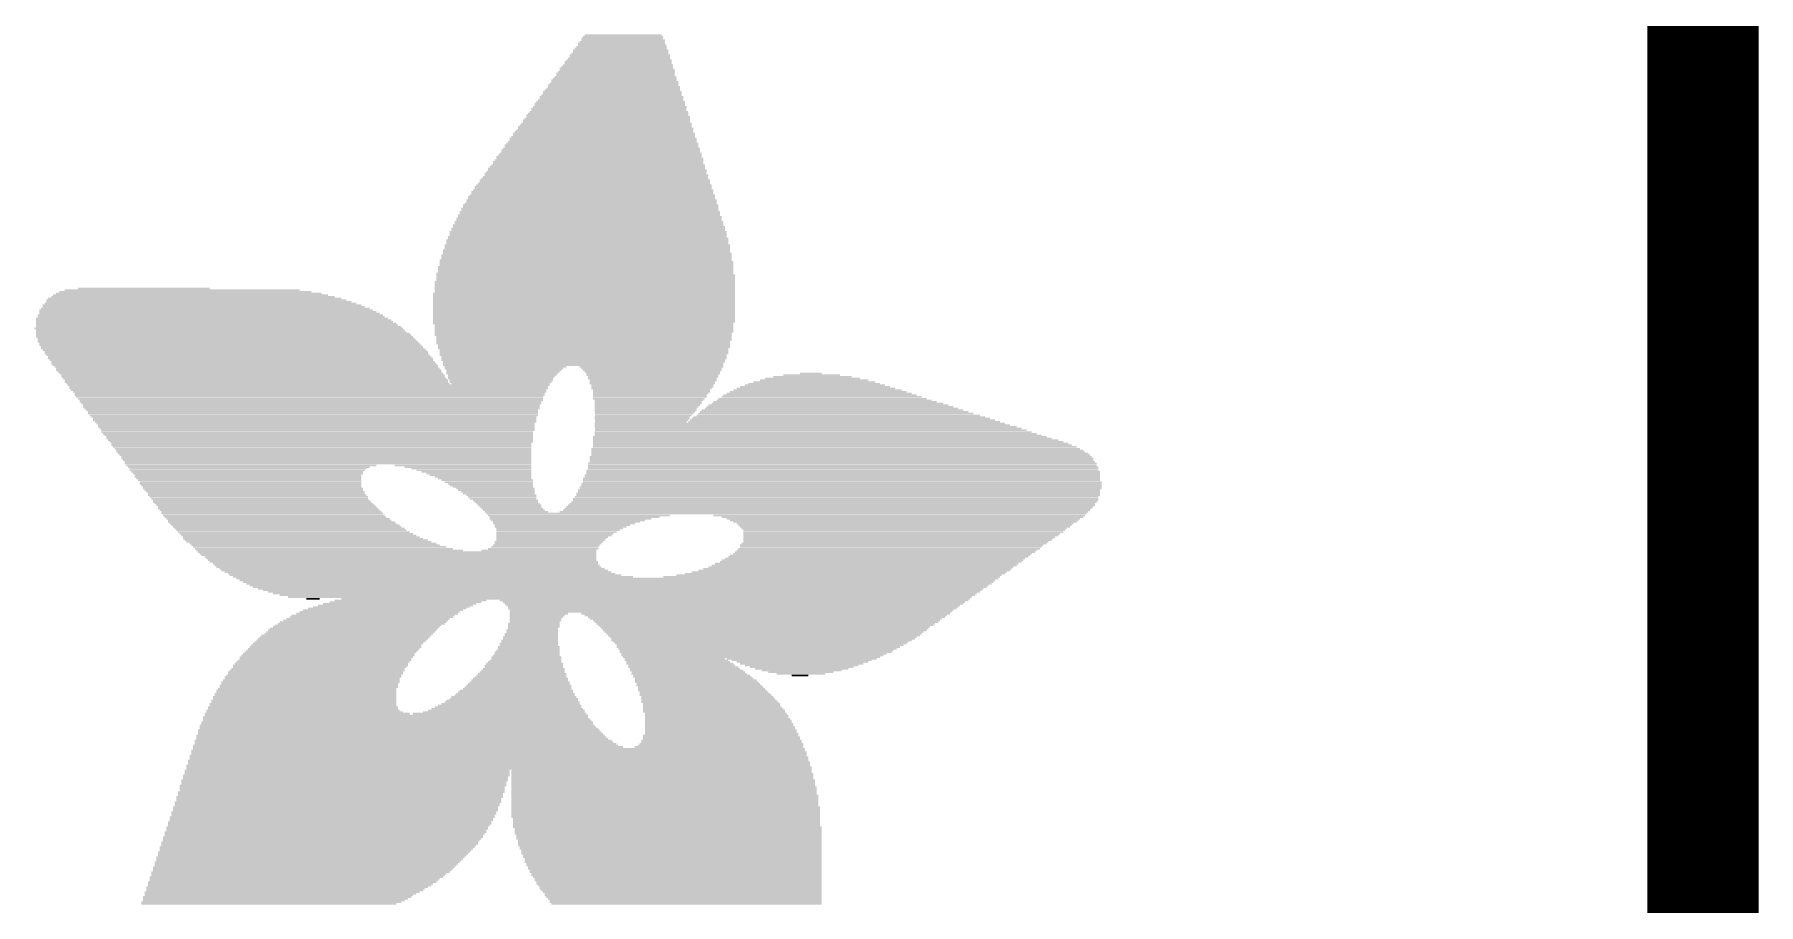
# Model space of a CAD drawing. Extents: x -7.4 to 23, y -0.1 to 23.8.
# Drawn here: x 19.048 to 22.987, y 12.321 to 14.31 of the extents above; entities that cross this region are included whole.
import ezdxf

# ---------------------------------------------------------------- set-up
doc = ezdxf.new("R2010")
doc.units = 0
for name, color, linetype in [('16', 5, 'CONTINUOUS'), ('20', 53, 'CONTINUOUS'), ('21', 40, 'CONTINUOUS')]:
    doc.layers.add(name, color=color, linetype=linetype)

# ---------------------------------------------------------------- blocks, each defined once
blk = doc.blocks.new('RECT')
blk.add_solid([(-0.5, -0.5), (0.5, -0.5), (-0.5, 0.5), (0.5, 0.5)])

msp = doc.modelspace()

# ---------------------------------------------------------------- linework, layer by layer
at = {"layer": '16', "const_width": 0.254}
msp.add_lwpolyline([(22.86, 16.51), (22.86, 2.54)], dxfattribs=at)
at = {"layer": '20'}
msp.add_line((22.86, 16.51), (22.86, 2.54), dxfattribs=at)

# ---------------------------------------------------------------- block references
at = {"layer": '21'}
for p, xscale, yscale in [((20.3911, 14.3002), 0.1867, 0.0038), ((20.3931, 14.2964), 0.1905, 0.0038), ((20.3931, 14.304), 0.1829, 0.0038), ((20.3931, 14.3078), 0.1753, 0.0038), ((20.3854, 14.2621), 0.2286, 0.0038), ((20.3854, 14.2583), 0.2286, 0.0038), ((20.3854, 14.2659), 0.221, 0.0038), ((20.3873, 14.2735), 0.2172, 0.0038), ((20.3873, 14.2697), 0.2172, 0.0038), ((20.3873, 14.2773), 0.2096, 0.0038), ((20.3892, 14.2812), 0.2058, 0.0039), ((20.3911, 14.285), 0.2019, 0.0038), ((20.3893, 14.2888), 0.1981, 0.0038), ((20.3911, 14.2926), 0.1943, 0.0038), ((20.3758, 14.2202), 0.2705, 0.0038), ((20.3778, 14.224), 0.2667, 0.0038), ((20.3797, 14.2278), 0.2629, 0.0038), ((20.3778, 14.2316), 0.2591, 0.0038), ((20.3797, 14.2354), 0.2552, 0.0038), ((20.3816, 14.2392), 0.2514, 0.0038), ((20.3816, 14.2469), 0.2438, 0.0038), ((20.3816, 14.2431), 0.2438, 0.0039), ((20.3835, 14.2507), 0.24, 0.0038), ((20.3835, 14.2545), 0.2324, 0.0038), ((20.3682, 14.1783), 0.3163, 0.0038), ((20.3683, 14.1821), 0.3086, 0.0038), ((20.3702, 14.1859), 0.3048, 0.0038), ((20.3702, 14.1935), 0.2972, 0.0038), ((20.3721, 14.1897), 0.301, 0.0038), ((20.3721, 14.1973), 0.2934, 0.0038), ((20.374, 14.2011), 0.2896, 0.0038), ((20.3721, 14.205), 0.2857, 0.0039), ((20.374, 14.2088), 0.2819, 0.0038), ((20.3758, 14.2126), 0.2781, 0.0038), ((20.3758, 14.2164), 0.2705, 0.0038), ((20.3606, 14.1402), 0.3543, 0.0038), ((20.3626, 14.144), 0.3505, 0.0038), ((20.3626, 14.1516), 0.3429, 0.0038), ((20.3626, 14.1478), 0.3429, 0.0038), ((20.3645, 14.1554), 0.3391, 0.0038), ((20.3645, 14.1592), 0.3315, 0.0038), ((20.3664, 14.1669), 0.3277, 0.0039), ((20.3664, 14.163), 0.3277, 0.0038), ((20.3664, 14.1707), 0.3201, 0.0038), ((20.3682, 14.1745), 0.3163, 0.0038), ((20.353, 14.1021), 0.3924, 0.0038), ((20.3549, 14.1059), 0.3886, 0.0038), ((20.3549, 14.1135), 0.381, 0.0038), ((20.3549, 14.1097), 0.381, 0.0038), ((20.3568, 14.1173), 0.3772, 0.0038), ((20.3568, 14.1249), 0.3696, 0.0038), ((20.3587, 14.1211), 0.3734, 0.0038), ((20.3588, 14.1288), 0.3657, 0.0039), ((20.3606, 14.1326), 0.3619, 0.0038), ((20.3606, 14.1364), 0.3543, 0.0038), ((20.3454, 14.0602), 0.4382, 0.0038), ((20.3454, 14.064), 0.4306, 0.0038), ((20.3473, 14.0716), 0.4268, 0.0038), ((20.3473, 14.0678), 0.4268, 0.0038), ((20.3474, 14.0754), 0.4191, 0.0038), ((20.3493, 14.083), 0.4153, 0.0038), ((20.3493, 14.0792), 0.4153, 0.0038), ((20.3492, 14.0868), 0.4076, 0.0038), ((20.3511, 14.0907), 0.4038, 0.0039), ((20.3511, 14.0983), 0.3962, 0.0038), ((20.353, 14.0945), 0.4, 0.0038), ((20.3378, 14.0221), 0.4762, 0.0038), ((20.3378, 14.0297), 0.4686, 0.0038), ((20.3397, 14.0259), 0.4724, 0.0038), ((20.3397, 14.0335), 0.4648, 0.0038), ((20.3416, 14.0373), 0.461, 0.0038), ((20.3416, 14.0449), 0.4534, 0.0038), ((20.3416, 14.0411), 0.4534, 0.0038), ((20.3435, 14.0487), 0.4496, 0.0038), ((20.3435, 14.0564), 0.442, 0.0038), ((20.3435, 14.0526), 0.442, 0.0039), ((20.3301, 13.984), 0.5143, 0.0038), ((20.3301, 13.9916), 0.5067, 0.0038), ((20.3321, 13.9878), 0.5105, 0.0038), ((20.3321, 13.9954), 0.5029, 0.0038), ((20.3321, 14.003), 0.4953, 0.0038), ((20.334, 13.9992), 0.4991, 0.0038), ((20.334, 14.0068), 0.4915, 0.0038), ((20.3359, 14.0106), 0.4877, 0.0038), ((20.3359, 14.0183), 0.4801, 0.0038), ((20.3359, 14.0145), 0.4801, 0.0039), ((20.3225, 13.9421), 0.5601, 0.0038), ((20.3225, 13.9497), 0.5525, 0.0038), ((20.3225, 13.9459), 0.5525, 0.0038), ((20.3245, 13.9535), 0.5487, 0.0038), ((20.3245, 13.9611), 0.5411, 0.0038), ((20.3245, 13.9573), 0.5411, 0.0038), ((20.3264, 13.9649), 0.5373, 0.0038), ((20.3264, 13.9687), 0.5295, 0.0038), ((20.3283, 13.9764), 0.5257, 0.0039), ((20.3283, 13.9725), 0.5257, 0.0038), ((20.3283, 13.9802), 0.5181, 0.0038), ((20.3168, 13.904), 0.5944, 0.0038), ((20.3169, 13.9116), 0.5867, 0.0038), ((20.3169, 13.9078), 0.5867, 0.0038), ((20.3188, 13.9192), 0.5829, 0.0038), ((20.3188, 13.9154), 0.5829, 0.0038), ((20.3188, 13.923), 0.5753, 0.0038), ((20.3207, 13.9306), 0.5715, 0.0038), ((20.3207, 13.9268), 0.5715, 0.0038), ((20.3207, 13.9383), 0.5639, 0.0039), ((20.3207, 13.9344), 0.5639, 0.0038), ((20.313, 13.8659), 0.6248, 0.0038), ((20.313, 13.8735), 0.6172, 0.0038), ((20.3149, 13.8697), 0.621, 0.0038), ((20.3149, 13.8811), 0.6134, 0.0038), ((20.3149, 13.8773), 0.6134, 0.0038), ((20.3149, 13.8887), 0.6058, 0.0038), ((20.3149, 13.8849), 0.6058, 0.0038), ((20.3149, 13.8963), 0.5982, 0.0038), ((20.3168, 13.8925), 0.602, 0.0038), ((20.3168, 13.9002), 0.5944, 0.0039), ((20.3112, 13.8278), 0.6515, 0.0038), ((20.3112, 13.8239), 0.6515, 0.0039), ((20.3112, 13.8392), 0.6439, 0.0038), ((20.3112, 13.8354), 0.6439, 0.0038), ((20.3112, 13.8316), 0.6439, 0.0038), ((20.3111, 13.8468), 0.6362, 0.0038), ((20.3131, 13.843), 0.6401, 0.0038), ((20.313, 13.8582), 0.6324, 0.0038), ((20.313, 13.8544), 0.6324, 0.0038), ((20.313, 13.8506), 0.6324, 0.0038), ((20.313, 13.862), 0.6248, 0.0039), ((20.3073, 13.7935), 0.6668, 0.0038), ((20.3092, 13.7897), 0.6706, 0.0038), ((20.3092, 13.7858), 0.6706, 0.0039), ((20.3092, 13.8049), 0.663, 0.0038), ((20.3092, 13.8011), 0.663, 0.0038), ((20.3092, 13.7973), 0.663, 0.0038), ((20.3092, 13.8163), 0.6554, 0.0038), ((20.3092, 13.8125), 0.6554, 0.0038), ((20.3111, 13.8087), 0.6592, 0.0038), ((20.3112, 13.8201), 0.6515, 0.0038), ((20.3054, 13.763), 0.6782, 0.0038), ((20.3073, 13.7592), 0.682, 0.0038), ((20.3073, 13.7554), 0.682, 0.0038), ((20.3073, 13.7516), 0.682, 0.0038), ((20.3073, 13.7477), 0.682, 0.0039), ((20.3073, 13.7782), 0.6744, 0.0038), ((20.3073, 13.7744), 0.6744, 0.0038), ((20.3073, 13.7706), 0.6744, 0.0038), ((20.3073, 13.7668), 0.6744, 0.0038), ((20.3092, 13.782), 0.6706, 0.0038), ((19.4139, 13.7058), 0.6705, 0.0038), ((19.4101, 13.7096), 0.6477, 0.0039), ((19.4044, 13.7135), 0.6287, 0.0038), ((19.4005, 13.7173), 0.6058, 0.0038), ((19.3929, 13.7211), 0.5754, 0.0038), ((19.3853, 13.7249), 0.5372, 0.0038), ((19.2977, 13.7287), 0.3009, 0.0038), ((20.3035, 13.7173), 0.6896, 0.0038), ((20.3035, 13.7135), 0.6896, 0.0038), ((20.3035, 13.7096), 0.6896, 0.0039), ((20.3035, 13.7058), 0.6896, 0.0038), ((20.3054, 13.7439), 0.6858, 0.0038), ((20.3054, 13.7401), 0.6858, 0.0038), ((20.3054, 13.7363), 0.6858, 0.0038), ((20.3054, 13.7325), 0.6858, 0.0038), ((20.3054, 13.7287), 0.6858, 0.0038), ((20.3054, 13.7249), 0.6858, 0.0038), ((20.3054, 13.7211), 0.6858, 0.0038), ((19.4501, 13.6677), 0.7887, 0.0038), ((19.4405, 13.6792), 0.762, 0.0038), ((19.4443, 13.6754), 0.7696, 0.0038), ((19.4482, 13.6715), 0.7773, 0.0039), ((19.4386, 13.683), 0.7506, 0.0038), ((19.431, 13.6906), 0.7278, 0.0038), ((19.4348, 13.6868), 0.7354, 0.0038), ((19.4272, 13.6944), 0.7124, 0.0038), ((19.4177, 13.702), 0.6858, 0.0038), ((19.4234, 13.6982), 0.6972, 0.0038), ((20.3035, 13.702), 0.6896, 0.0038), ((20.3035, 13.6982), 0.6896, 0.0038), ((20.3035, 13.6944), 0.6896, 0.0038), ((20.3035, 13.6906), 0.6896, 0.0038), ((20.3035, 13.6868), 0.6896, 0.0038), ((20.3035, 13.683), 0.6896, 0.0038), ((20.3035, 13.6792), 0.6896, 0.0038), ((20.3035, 13.6754), 0.6896, 0.0038), ((20.3035, 13.6715), 0.6896, 0.0039), ((20.3035, 13.6677), 0.6896, 0.0038), ((19.4691, 13.6373), 0.842, 0.0038), ((19.4538, 13.6601), 0.8039, 0.0038), ((19.4577, 13.6563), 0.8115, 0.0038), ((19.4596, 13.6525), 0.8153, 0.0038), ((19.4634, 13.6487), 0.823, 0.0038), ((19.4653, 13.6449), 0.8268, 0.0038), ((19.4691, 13.6411), 0.8344, 0.0038), ((19.4729, 13.6334), 0.842, 0.0039), ((19.4748, 13.6296), 0.8458, 0.0038), ((19.452, 13.6639), 0.7925, 0.0038), ((20.3035, 13.6639), 0.6896, 0.0038), ((20.3035, 13.6601), 0.6896, 0.0038), ((20.3035, 13.6563), 0.6896, 0.0038), ((20.3035, 13.6525), 0.6896, 0.0038), ((20.3016, 13.6487), 0.6858, 0.0038), ((20.3035, 13.6449), 0.682, 0.0038), ((20.3035, 13.6411), 0.682, 0.0038), ((20.3035, 13.6373), 0.682, 0.0038), ((20.3035, 13.6334), 0.682, 0.0039), ((20.3035, 13.6296), 0.682, 0.0038), ((19.4786, 13.6258), 0.8534, 0.0038), ((19.4806, 13.622), 0.8573, 0.0038), ((19.4825, 13.6182), 0.8611, 0.0038), ((19.4863, 13.6144), 0.8611, 0.0038), ((19.4882, 13.6106), 0.8649, 0.0038), ((19.4901, 13.6068), 0.8687, 0.0038), ((19.4958, 13.5992), 0.8725, 0.0038), ((19.4939, 13.603), 0.8687, 0.0038), ((19.4995, 13.5953), 0.8725, 0.0039), ((19.5015, 13.5915), 0.8763, 0.0038), ((19.5053, 13.5877), 0.8763, 0.0038), ((20.3016, 13.6258), 0.6782, 0.0038), ((20.3016, 13.622), 0.6782, 0.0038), ((20.3035, 13.6182), 0.6744, 0.0038), ((20.3035, 13.6144), 0.6744, 0.0038), ((20.3035, 13.6106), 0.6744, 0.0038), ((20.3016, 13.6068), 0.6706, 0.0038), ((20.3016, 13.603), 0.6706, 0.0038), ((20.3035, 13.5992), 0.6668, 0.0038), ((20.3035, 13.5953), 0.6668, 0.0039), ((20.3016, 13.5915), 0.663, 0.0038), ((20.3035, 13.5877), 0.6592, 0.0038), ((19.5092, 13.5839), 0.8763, 0.0038), ((19.5092, 13.5801), 0.8763, 0.0038), ((19.513, 13.5763), 0.8763, 0.0038), ((19.5168, 13.5725), 0.8763, 0.0038), ((19.5187, 13.5687), 0.8801, 0.0038), ((19.5206, 13.5649), 0.8763, 0.0038), ((19.5244, 13.5611), 0.8763, 0.0038), ((19.5263, 13.5572), 0.8801, 0.0039), ((19.53, 13.5534), 0.8801, 0.0038), ((19.532, 13.5496), 0.8763, 0.0038), ((20.3035, 13.5839), 0.6592, 0.0038), ((20.3035, 13.5801), 0.6592, 0.0038), ((20.3016, 13.5763), 0.6553, 0.0038), ((20.3035, 13.5725), 0.6515, 0.0038), ((20.3035, 13.5687), 0.6515, 0.0038), ((20.3016, 13.5649), 0.6477, 0.0038), ((20.3035, 13.5611), 0.6439, 0.0038), ((20.3016, 13.5572), 0.6401, 0.0039), ((20.3016, 13.5534), 0.6401, 0.0038), ((20.1244, 13.5496), 0.2781, 0.0038), ((20.4578, 13.5496), 0.3276, 0.0038), ((19.5358, 13.5458), 0.8763, 0.0038), ((19.5376, 13.542), 0.8801, 0.0038), ((19.5396, 13.5382), 0.8763, 0.0038), ((19.5434, 13.5344), 0.8763, 0.0038), ((19.5473, 13.5306), 0.8763, 0.0038), ((19.5473, 13.5268), 0.8763, 0.0038), ((19.5511, 13.523), 0.8763, 0.0038), ((19.5549, 13.5191), 0.8763, 0.0039), ((19.5549, 13.5153), 0.8763, 0.0038), ((19.5587, 13.5115), 0.8763, 0.0038), ((20.1207, 13.5458), 0.2705, 0.0038), ((20.1207, 13.542), 0.2629, 0.0038), ((20.1187, 13.5382), 0.259, 0.0038), ((20.1168, 13.5344), 0.2552, 0.0038), ((20.1168, 13.5306), 0.2476, 0.0038), ((20.1149, 13.5268), 0.2438, 0.0038), ((20.113, 13.523), 0.24, 0.0038), ((20.1149, 13.5191), 0.2362, 0.0039), ((20.113, 13.5153), 0.2324, 0.0038), ((20.113, 13.5115), 0.2248, 0.0038), ((20.4578, 13.5458), 0.32, 0.0038), ((20.4597, 13.542), 0.3162, 0.0038), ((20.4597, 13.5382), 0.3086, 0.0038), ((20.4616, 13.5344), 0.3048, 0.0038), ((20.4597, 13.5306), 0.301, 0.0038), ((20.4616, 13.5268), 0.2972, 0.0038), ((20.4597, 13.523), 0.2934, 0.0038), ((20.4616, 13.5191), 0.2896, 0.0039), ((20.4597, 13.5153), 0.2858, 0.0038), ((20.4597, 13.5115), 0.2858, 0.0038), ((20.8293, 13.5115), 0.301, 0.0038), ((20.8293, 13.5153), 0.2781, 0.0038), ((20.8293, 13.5191), 0.2477, 0.0039), ((20.8255, 13.523), 0.2171, 0.0038), ((20.8255, 13.5268), 0.1791, 0.0038), ((20.8236, 13.5306), 0.1295, 0.0038), ((20.8217, 13.5344), 0.0495, 0.0038), ((19.6748, 13.5077), 1.1011, 0.0038), ((19.6748, 13.5039), 1.0935, 0.0038), ((19.6748, 13.5001), 1.0935, 0.0038), ((19.6748, 13.4963), 1.0859, 0.0038), ((19.6768, 13.4925), 1.0821, 0.0038), ((19.6768, 13.4887), 1.0745, 0.0038), ((19.6768, 13.4849), 1.0745, 0.0038), ((19.6767, 13.4811), 1.0668, 0.0039), ((19.6787, 13.4772), 1.0629, 0.0038), ((19.6806, 13.4734), 1.0591, 0.0038), ((19.6787, 13.4696), 1.0553, 0.0038), ((20.4597, 13.5077), 0.2782, 0.0038), ((20.4597, 13.5039), 0.2782, 0.0038), ((20.4578, 13.5001), 0.2744, 0.0038), ((20.4578, 13.4963), 0.2667, 0.0038), ((20.4578, 13.4925), 0.2667, 0.0038), ((20.4559, 13.4887), 0.2629, 0.0038), ((20.452, 13.4772), 0.2553, 0.0038), ((20.454, 13.4849), 0.2591, 0.0038), ((20.454, 13.4811), 0.2591, 0.0039), ((20.4521, 13.4734), 0.2476, 0.0038), ((20.4502, 13.4696), 0.2438, 0.0038), ((20.8541, 13.4696), 0.5105, 0.0038), ((20.8522, 13.4734), 0.4915, 0.0038), ((20.8483, 13.4772), 0.4762, 0.0038), ((20.8464, 13.4811), 0.4572, 0.0039), ((20.8426, 13.4849), 0.442, 0.0038), ((20.8407, 13.4887), 0.423, 0.0038), ((20.8388, 13.4925), 0.4038, 0.0038), ((20.8369, 13.4963), 0.3848, 0.0038), ((20.8331, 13.5001), 0.362, 0.0038), ((20.8312, 13.5039), 0.3429, 0.0038), ((20.8312, 13.5077), 0.32, 0.0038), ((19.6806, 13.4658), 1.0515, 0.0038), ((19.6806, 13.462), 1.0439, 0.0038), ((19.6806, 13.4582), 1.0439, 0.0038), ((19.6824, 13.4544), 1.0401, 0.0038), ((19.6824, 13.4506), 1.0325, 0.0038), ((19.6844, 13.4468), 1.0287, 0.0038), ((19.6844, 13.443), 1.0287, 0.0039), ((19.6863, 13.4391), 1.0249, 0.0038), ((19.6863, 13.4353), 1.0173, 0.0038), ((19.6882, 13.4315), 1.0135, 0.0038), ((20.4502, 13.4658), 0.2438, 0.0038), ((20.4483, 13.462), 0.24, 0.0038), ((20.4464, 13.4582), 0.2362, 0.0038), ((20.4445, 13.4544), 0.2324, 0.0038), ((20.4445, 13.4506), 0.2324, 0.0038), ((20.4426, 13.4468), 0.2286, 0.0038), ((20.4368, 13.4353), 0.2171, 0.0038), ((20.4368, 13.4315), 0.2171, 0.0038), ((20.4407, 13.443), 0.2247, 0.0039), ((20.4388, 13.4391), 0.2209, 0.0038), ((20.8902, 13.4315), 0.682, 0.0038), ((20.8864, 13.4353), 0.6668, 0.0038), ((20.8846, 13.4391), 0.6477, 0.0038), ((20.8788, 13.443), 0.6286, 0.0039), ((20.875, 13.4468), 0.6134, 0.0038), ((20.8712, 13.4506), 0.5982, 0.0038), ((20.8693, 13.4544), 0.5791, 0.0038), ((20.8655, 13.4582), 0.5639, 0.0038), ((20.8617, 13.462), 0.5487, 0.0038), ((20.8598, 13.4658), 0.5295, 0.0038), ((19.6882, 13.4277), 1.0135, 0.0038), ((19.6901, 13.4239), 1.0096, 0.0038), ((19.6901, 13.4201), 1.002, 0.0038), ((19.692, 13.4163), 0.9982, 0.0038), ((19.692, 13.4125), 0.9982, 0.0038), ((19.6939, 13.4087), 0.9944, 0.0038), ((19.6958, 13.4049), 0.9906, 0.0039), ((19.6939, 13.401), 0.9868, 0.0038), ((19.6958, 13.3972), 0.983, 0.0038), ((19.6977, 13.3934), 0.9792, 0.0038), ((20.8102, 13.4125), 0.9639, 0.0038), ((20.7969, 13.4201), 0.9372, 0.0038), ((20.8026, 13.4163), 0.9486, 0.0038), ((20.8274, 13.401), 0.9982, 0.0038), ((20.8331, 13.3972), 1.0096, 0.0038), ((20.8388, 13.3934), 1.021, 0.0038), ((20.435, 13.4277), 0.2133, 0.0038), ((20.4331, 13.4239), 0.2095, 0.0038), ((20.816, 13.4087), 0.9753, 0.0038), ((20.8217, 13.4049), 0.9867, 0.0039), ((20.8979, 13.4239), 0.7125, 0.0038), ((20.8941, 13.4277), 0.6973, 0.0038), ((19.6996, 13.3896), 0.9754, 0.0038), ((19.6996, 13.3858), 0.9754, 0.0038), ((19.7015, 13.382), 0.9716, 0.0038), ((19.7034, 13.3782), 0.9678, 0.0038), ((19.7035, 13.3744), 0.9601, 0.0038), ((19.7035, 13.3706), 0.9601, 0.0038), ((19.7053, 13.3668), 0.9563, 0.0039), ((19.7073, 13.3629), 0.9525, 0.0038), ((19.7092, 13.3591), 0.9487, 0.0038), ((19.7092, 13.3553), 0.9487, 0.0038), ((19.7111, 13.3515), 0.9449, 0.0038), ((20.8788, 13.3629), 1.1164, 0.0038), ((20.8826, 13.3591), 1.124, 0.0038), ((20.8845, 13.3553), 1.1278, 0.0038), ((20.8883, 13.3515), 1.1354, 0.0038), ((20.8426, 13.3896), 1.0364, 0.0038), ((20.8483, 13.3858), 1.0478, 0.0038), ((20.8559, 13.382), 1.063, 0.0038), ((20.8617, 13.3782), 1.0745, 0.0038), ((20.8674, 13.3744), 1.0859, 0.0038), ((20.8769, 13.3668), 1.1049, 0.0039), ((20.8712, 13.3706), 1.0935, 0.0038), ((19.7129, 13.3477), 0.9411, 0.0038), ((19.7149, 13.3439), 0.9373, 0.0038), ((19.7149, 13.3401), 0.9373, 0.0038), ((19.7168, 13.3363), 0.9335, 0.0038), ((19.7187, 13.3325), 0.9297, 0.0038), ((19.7187, 13.3287), 0.9297, 0.0039), ((19.5434, 13.3248), 0.5715, 0.0038), ((19.5377, 13.321), 0.5524, 0.0038), ((19.5358, 13.3172), 0.541, 0.0038), ((19.5339, 13.3134), 0.5372, 0.0038), ((20.0273, 13.3248), 0.3124, 0.0038), ((20.0387, 13.321), 0.2896, 0.0038), ((20.0464, 13.3172), 0.2743, 0.0038), ((20.0521, 13.3134), 0.2629, 0.0038), ((20.8941, 13.3134), 1.1697, 0.0038), ((20.8941, 13.3287), 1.1621, 0.0039), ((20.8941, 13.3248), 1.1621, 0.0038), ((20.896, 13.321), 1.1659, 0.0038), ((20.896, 13.3172), 1.1659, 0.0038), ((20.8902, 13.3439), 1.1468, 0.0038), ((20.8921, 13.3401), 1.1506, 0.0038), ((20.8921, 13.3363), 1.1506, 0.0038), ((20.8941, 13.3325), 1.1545, 0.0038), ((20.8902, 13.3477), 1.1392, 0.0038), ((19.5339, 13.3096), 0.5296, 0.0038), ((19.5358, 13.3058), 0.5258, 0.0038), ((19.5358, 13.302), 0.5182, 0.0038), ((19.5358, 13.2982), 0.5182, 0.0038), ((19.5377, 13.2944), 0.5144, 0.0038), ((19.5396, 13.2906), 0.5106, 0.0039), ((19.5415, 13.2867), 0.5068, 0.0038), ((19.5415, 13.2829), 0.5068, 0.0038), ((19.5434, 13.2791), 0.503, 0.0038), ((19.5453, 13.2753), 0.4992, 0.0038), ((20.0578, 13.3096), 0.2515, 0.0038), ((20.0634, 13.3058), 0.2401, 0.0038), ((20.0673, 13.302), 0.2324, 0.0038), ((20.073, 13.2982), 0.221, 0.0038), ((20.0768, 13.2944), 0.2134, 0.0038), ((20.0825, 13.2906), 0.2096, 0.0039), ((20.0863, 13.2867), 0.2019, 0.0038), ((20.0902, 13.2829), 0.1943, 0.0038), ((20.0921, 13.2791), 0.1905, 0.0038), ((20.0959, 13.2753), 0.1829, 0.0038), ((20.8903, 13.2753), 1.1925, 0.0038), ((20.8922, 13.2829), 1.1887, 0.0038), ((20.8922, 13.2791), 1.1887, 0.0038), ((20.8922, 13.2944), 1.1811, 0.0038), ((20.8922, 13.2906), 1.1811, 0.0039), ((20.8941, 13.2867), 1.1849, 0.0038), ((20.8941, 13.302), 1.1773, 0.0038), ((20.8941, 13.2982), 1.1773, 0.0038), ((20.896, 13.3096), 1.1735, 0.0038), ((20.896, 13.3058), 1.1735, 0.0038), ((19.5472, 13.2715), 0.503, 0.0038), ((19.5492, 13.2677), 0.4991, 0.0038), ((19.5529, 13.2639), 0.4991, 0.0038), ((19.5549, 13.2601), 0.4953, 0.0038), ((19.5568, 13.2563), 0.4991, 0.0038), ((19.5605, 13.2525), 0.4991, 0.0039), ((19.5625, 13.2486), 0.4953, 0.0038), ((19.5663, 13.2448), 0.4953, 0.0038), ((19.5681, 13.241), 0.4991, 0.0038), ((19.572, 13.2372), 0.4991, 0.0038), ((19.5757, 13.2334), 0.4991, 0.0038), ((20.1015, 13.2715), 0.1791, 0.0038), ((20.1035, 13.2677), 0.1753, 0.0038), ((20.1073, 13.2639), 0.1676, 0.0038), ((20.1092, 13.2601), 0.1638, 0.0038), ((20.1149, 13.2563), 0.16, 0.0038), ((20.1168, 13.2525), 0.1562, 0.0039), ((20.1187, 13.2486), 0.1524, 0.0038), ((20.1244, 13.2448), 0.1486, 0.0038), ((20.1263, 13.241), 0.1448, 0.0038), ((20.1301, 13.2372), 0.1448, 0.0038), ((20.134, 13.2334), 0.1447, 0.0038), ((20.8693, 13.2334), 1.204, 0.0038), ((20.8712, 13.2372), 1.2002, 0.0038), ((20.875, 13.241), 1.2002, 0.0038), ((20.8788, 13.2486), 1.2002, 0.0038), ((20.8788, 13.2448), 1.2002, 0.0038), ((20.8807, 13.2525), 1.1964, 0.0039), ((20.8845, 13.2601), 1.1964, 0.0038), ((20.8845, 13.2563), 1.1964, 0.0038), ((20.8864, 13.2677), 1.1925, 0.0038), ((20.8864, 13.2639), 1.1925, 0.0038), ((20.8903, 13.2715), 1.1925, 0.0038), ((19.5796, 13.2296), 0.4991, 0.0038), ((19.5815, 13.2258), 0.503, 0.0038), ((19.5853, 13.222), 0.503, 0.0038), ((19.591, 13.2144), 0.5067, 0.0039), ((19.5892, 13.2182), 0.5029, 0.0038), ((19.5949, 13.2105), 0.5067, 0.0038), ((19.5986, 13.2067), 0.5067, 0.0038), ((19.6044, 13.2029), 0.5105, 0.0038), ((19.6082, 13.1991), 0.5105, 0.0038), ((19.612, 13.1953), 0.5182, 0.0038), ((20.1359, 13.2296), 0.1409, 0.0038), ((20.1396, 13.2258), 0.1409, 0.0038), ((20.1435, 13.222), 0.141, 0.0038), ((20.1492, 13.2182), 0.1448, 0.0038), ((20.7664, 13.2144), 1.3716, 0.0039), ((20.292, 13.2105), 0.4153, 0.0038), ((20.2825, 13.2067), 0.3886, 0.0038), ((20.273, 13.2029), 0.3696, 0.0038), ((20.2673, 13.1991), 0.3506, 0.0038), ((20.2635, 13.1953), 0.3353, 0.0038), ((20.8521, 13.2182), 1.2078, 0.0038), ((20.8579, 13.222), 1.2039, 0.0038), ((20.8617, 13.2258), 1.2039, 0.0038), ((20.8655, 13.2296), 1.2039, 0.0038), ((21.0236, 13.2105), 0.8496, 0.0038), ((21.0312, 13.2067), 0.8268, 0.0038), ((21.0331, 13.2029), 0.8078, 0.0038), ((21.0351, 13.1991), 0.7963, 0.0038), ((21.0369, 13.1953), 0.7848, 0.0038), ((19.6158, 13.1915), 0.5182, 0.0038), ((19.6215, 13.1877), 0.522, 0.0038), ((19.6253, 13.1839), 0.522, 0.0038), ((19.631, 13.1801), 0.5258, 0.0038), ((19.6348, 13.1763), 0.5258, 0.0039), ((19.6406, 13.1724), 0.5295, 0.0038), ((19.6463, 13.1686), 0.5334, 0.0038), ((19.652, 13.1648), 0.5372, 0.0038), ((19.6577, 13.161), 0.541, 0.0038), ((19.6615, 13.1572), 0.5486, 0.0038), ((20.2578, 13.1915), 0.3239, 0.0038), ((20.254, 13.1877), 0.3086, 0.0038), ((20.2502, 13.1839), 0.3009, 0.0038), ((20.2445, 13.1763), 0.2819, 0.0039), ((20.2369, 13.1686), 0.2667, 0.0038), ((20.235, 13.1648), 0.2629, 0.0038), ((20.2311, 13.161), 0.2552, 0.0038), ((20.2292, 13.1572), 0.2514, 0.0038), ((20.2483, 13.1801), 0.2895, 0.0038), ((20.2407, 13.1724), 0.2743, 0.0038), ((21.0369, 13.1915), 0.7696, 0.0038), ((21.0369, 13.1877), 0.762, 0.0038), ((21.0369, 13.1839), 0.7544, 0.0038), ((21.035, 13.1801), 0.743, 0.0038), ((21.035, 13.1763), 0.7354, 0.0039), ((21.0331, 13.1724), 0.7316, 0.0038), ((21.0293, 13.1686), 0.7239, 0.0038), ((21.0274, 13.1648), 0.7201, 0.0038), ((21.0236, 13.161), 0.7125, 0.0038), ((21.0217, 13.1572), 0.7087, 0.0038), ((19.6692, 13.1534), 0.5563, 0.0038), ((19.6748, 13.1496), 0.5601, 0.0038), ((19.6844, 13.1458), 0.5639, 0.0038), ((19.69, 13.142), 0.5677, 0.0038), ((19.6996, 13.1382), 0.5792, 0.0039), ((19.7092, 13.1343), 0.5905, 0.0038), ((19.7225, 13.1305), 0.6096, 0.0038), ((19.8768, 13.1267), 0.9106, 0.0038), ((19.8787, 13.1229), 0.9068, 0.0038), ((19.8806, 13.1191), 0.903, 0.0038), ((19.8844, 13.1153), 0.8954, 0.0038), ((20.2006, 13.1305), 0.2629, 0.0038), ((20.2102, 13.1343), 0.2515, 0.0038), ((20.214, 13.1382), 0.2439, 0.0039), ((20.2178, 13.142), 0.2439, 0.0038), ((20.2235, 13.1496), 0.2476, 0.0038), ((20.2216, 13.1458), 0.2438, 0.0038), ((20.2273, 13.1534), 0.2476, 0.0038), ((20.976, 13.1153), 0.6858, 0.0038), ((20.9798, 13.1191), 0.6858, 0.0038), ((20.9855, 13.1229), 0.682, 0.0038), ((20.9912, 13.1267), 0.6858, 0.0038), ((20.995, 13.1305), 0.6858, 0.0038), ((21.0007, 13.1343), 0.6896, 0.0038), ((21.0064, 13.142), 0.6934, 0.0038), ((21.0045, 13.1382), 0.6896, 0.0039), ((21.0122, 13.1458), 0.6973, 0.0038), ((21.0198, 13.1534), 0.7049, 0.0038), ((21.016, 13.1496), 0.6973, 0.0038), ((19.8863, 13.1115), 0.8916, 0.0038), ((19.8882, 13.1077), 0.8878, 0.0038), ((19.892, 13.1039), 0.8878, 0.0038), ((19.8958, 13.1001), 0.8801, 0.0039), ((19.8997, 13.0962), 0.8801, 0.0038), ((19.9034, 13.0924), 0.8801, 0.0038), ((19.911, 13.0886), 0.8801, 0.0038), ((19.9168, 13.0848), 0.8839, 0.0038), ((19.9244, 13.081), 0.884, 0.0038), ((19.9321, 13.0772), 0.8839, 0.0038), ((20.8998, 13.0772), 0.7315, 0.0038), ((20.9093, 13.081), 0.7201, 0.0038), ((20.9207, 13.0848), 0.7124, 0.0038), ((20.9284, 13.0886), 0.7049, 0.0038), ((20.936, 13.0924), 0.6973, 0.0038), ((20.9436, 13.0962), 0.6972, 0.0038), ((20.9493, 13.1001), 0.6934, 0.0039), ((20.9588, 13.1039), 0.6896, 0.0038), ((20.9626, 13.1077), 0.6896, 0.0038), ((20.9683, 13.1115), 0.6858, 0.0038), ((19.9415, 13.0734), 0.8953, 0.0038), ((19.9587, 13.0696), 0.9144, 0.0038), ((20.3797, 13.0658), 1.7412, 0.0038), ((20.3797, 13.062), 1.726, 0.0039), ((20.3816, 13.0581), 1.7145, 0.0038), ((20.3835, 13.0543), 1.703, 0.0038), ((20.3835, 13.0505), 1.6878, 0.0038), ((20.3854, 13.0467), 1.6764, 0.0038), ((20.3873, 13.0429), 1.6574, 0.0038), ((20.3911, 13.0391), 1.6421, 0.0038), ((20.8693, 13.0696), 0.7696, 0.0038), ((20.8864, 13.0734), 0.743, 0.0038), ((20.395, 13.0353), 1.6269, 0.0038), ((20.3968, 13.0315), 1.6078, 0.0038), ((20.4026, 13.0277), 1.5887, 0.0038), ((20.4083, 13.0239), 1.5621, 0.0039), ((19.6844, 13.02), 0.0305, 0.0038), ((19.8539, 12.9972), 0.362, 0.0038), ((19.8635, 13.001), 0.3581, 0.0038), ((19.8729, 13.0048), 0.3543, 0.0038), ((19.8825, 13.0086), 0.3505, 0.0038), ((19.8958, 13.0124), 0.3467, 0.0038), ((19.9073, 13.0162), 0.3467, 0.0038), ((20.4673, 13.02), 1.4364, 0.0038), ((20.6464, 13.0162), 1.0706, 0.0038), ((20.6464, 13.0124), 1.0554, 0.0038), ((20.6464, 13.0086), 1.0478, 0.0038), ((20.6445, 13.0048), 1.0363, 0.0038), ((20.6425, 12.9972), 1.0249, 0.0038), ((20.6445, 13.001), 1.0287, 0.0038), ((19.7872, 12.9591), 0.381, 0.0038), ((19.7949, 12.9629), 0.381, 0.0038), ((19.7987, 12.9667), 0.381, 0.0038), ((19.8044, 12.9705), 0.3772, 0.0038), ((19.8101, 12.9743), 0.3734, 0.0038), ((19.8177, 12.9781), 0.3734, 0.0038), ((19.8215, 12.9819), 0.3734, 0.0038), ((19.8311, 12.9858), 0.3695, 0.0039), ((19.8368, 12.9896), 0.3657, 0.0038), ((19.8444, 12.9934), 0.3658, 0.0038), ((20.1892, 12.9629), 0.1181, 0.0038), ((20.1892, 12.9591), 0.1181, 0.0038), ((20.6407, 12.9934), 1.0135, 0.0038), ((20.6388, 12.9896), 1.0097, 0.0038), ((20.2006, 12.9858), 0.1334, 0.0039), ((20.1968, 12.9819), 0.1258, 0.0038), ((20.1949, 12.9781), 0.122, 0.0038), ((20.193, 12.9743), 0.1182, 0.0038), ((20.193, 12.9705), 0.1182, 0.0038), ((20.1911, 12.9667), 0.1143, 0.0038), ((20.7188, 12.9858), 0.842, 0.0039), ((20.7188, 12.9819), 0.8268, 0.0038), ((20.7207, 12.9781), 0.8154, 0.0038), ((20.7188, 12.9743), 0.8039, 0.0038), ((20.7207, 12.9705), 0.7925, 0.0038), ((20.7207, 12.9667), 0.7848, 0.0038), ((20.7188, 12.9629), 0.7734, 0.0038), ((20.7188, 12.9591), 0.7658, 0.0038), ((19.7453, 12.921), 0.3886, 0.0038), ((19.7491, 12.9248), 0.3886, 0.0038), ((19.753, 12.9286), 0.3887, 0.0038), ((19.7568, 12.9324), 0.3887, 0.0038), ((19.7606, 12.9362), 0.3886, 0.0038), ((19.7663, 12.94), 0.3848, 0.0038), ((19.7701, 12.9438), 0.3848, 0.0038), ((19.7739, 12.9477), 0.3848, 0.0039), ((19.7777, 12.9515), 0.3848, 0.0038), ((19.7834, 12.9553), 0.381, 0.0038), ((20.1797, 12.9248), 0.1295, 0.0038), ((20.1797, 12.921), 0.1295, 0.0038), ((20.1816, 12.9324), 0.1257, 0.0038), ((20.1816, 12.9286), 0.1257, 0.0038), ((20.1835, 12.94), 0.1219, 0.0038), ((20.1835, 12.9362), 0.1219, 0.0038), ((20.1853, 12.9477), 0.1181, 0.0039), ((20.1853, 12.9438), 0.1181, 0.0038), ((20.1892, 12.9553), 0.1181, 0.0038), ((20.1873, 12.9515), 0.1143, 0.0038), ((20.7169, 12.9553), 0.7544, 0.0038), ((20.7169, 12.9515), 0.7468, 0.0038), ((20.7169, 12.9477), 0.7391, 0.0039), ((20.715, 12.9438), 0.7277, 0.0038), ((20.715, 12.94), 0.7201, 0.0038), ((20.715, 12.9362), 0.7125, 0.0038), ((20.7131, 12.9324), 0.7011, 0.0038), ((20.7131, 12.9286), 0.6934, 0.0038), ((20.7093, 12.9248), 0.6858, 0.0038), ((20.7074, 12.921), 0.6743, 0.0038), ((19.7111, 12.8791), 0.3963, 0.0038), ((19.7129, 12.8829), 0.3925, 0.0038), ((19.7149, 12.8867), 0.3963, 0.0038), ((19.7187, 12.8905), 0.3963, 0.0038), ((19.7205, 12.8943), 0.3925, 0.0038), ((19.7244, 12.8981), 0.3924, 0.0038), ((19.7282, 12.9019), 0.3924, 0.0038), ((19.732, 12.9057), 0.3924, 0.0038), ((19.7358, 12.9096), 0.3924, 0.0039), ((19.7377, 12.9134), 0.3886, 0.0038), ((19.7415, 12.9172), 0.3886, 0.0038), ((20.1701, 12.8791), 0.1639, 0.0038), ((20.1721, 12.8867), 0.1601, 0.0038), ((20.1721, 12.8829), 0.1601, 0.0038), ((20.172, 12.8905), 0.1524, 0.0038), ((20.174, 12.8981), 0.1485, 0.0038), ((20.174, 12.8943), 0.1485, 0.0038), ((20.1759, 12.9019), 0.1447, 0.0038), ((20.1777, 12.9096), 0.1409, 0.0039), ((20.1777, 12.9057), 0.1409, 0.0038), ((20.1777, 12.9172), 0.1333, 0.0038), ((20.1777, 12.9134), 0.1333, 0.0038), ((20.7074, 12.9172), 0.6667, 0.0038), ((20.7017, 12.9096), 0.6477, 0.0039), ((20.7055, 12.9134), 0.6553, 0.0038), ((20.6998, 12.9057), 0.6363, 0.0038), ((20.6978, 12.9019), 0.6248, 0.0038), ((20.6959, 12.8981), 0.621, 0.0038), ((20.6921, 12.8943), 0.6058, 0.0038), ((20.6883, 12.8905), 0.5982, 0.0038), ((20.6864, 12.8867), 0.5868, 0.0038), ((20.5111, 12.8829), 0.2286, 0.0038), ((20.515, 12.8791), 0.2363, 0.0038), ((20.8007, 12.8829), 0.3429, 0.0038), ((20.8007, 12.8791), 0.32, 0.0038), ((19.6844, 12.841), 0.4039, 0.0038), ((19.6863, 12.8448), 0.4001, 0.0038), ((19.6901, 12.8524), 0.4, 0.0038), ((19.6901, 12.8486), 0.4, 0.0038), ((19.6939, 12.8562), 0.4, 0.0038), ((19.6958, 12.86), 0.3962, 0.0038), ((19.7015, 12.8676), 0.4, 0.0038), ((19.6996, 12.8638), 0.3962, 0.0038), ((19.7034, 12.8715), 0.3962, 0.0039), ((19.7072, 12.8753), 0.3962, 0.0038), ((20.1587, 12.841), 0.2096, 0.0038), ((20.1606, 12.8448), 0.2058, 0.0038), ((20.1625, 12.8486), 0.2019, 0.0038), ((20.1625, 12.8524), 0.1943, 0.0038), ((20.1645, 12.8562), 0.1905, 0.0038), ((20.1664, 12.86), 0.1867, 0.0038), ((20.1664, 12.8676), 0.1791, 0.0038), ((20.1664, 12.8638), 0.1791, 0.0038), ((20.1683, 12.8715), 0.1753, 0.0039), ((20.1683, 12.8753), 0.1677, 0.0038), ((20.5188, 12.8753), 0.2363, 0.0038), ((20.5226, 12.8715), 0.2439, 0.0039), ((20.5264, 12.8676), 0.2438, 0.0038), ((20.5302, 12.8638), 0.2514, 0.0038), ((20.534, 12.86), 0.2514, 0.0038), ((20.5378, 12.8562), 0.259, 0.0038), ((20.5435, 12.8486), 0.2629, 0.0038), ((20.5417, 12.8524), 0.2591, 0.0038), ((20.5493, 12.8448), 0.2667, 0.0038), ((20.5511, 12.841), 0.2705, 0.0038), ((20.8026, 12.8753), 0.301, 0.0038), ((20.8007, 12.8715), 0.282, 0.0039), ((20.8007, 12.8676), 0.259, 0.0038), ((20.8007, 12.8638), 0.2362, 0.0038), ((20.8007, 12.86), 0.2134, 0.0038), ((20.8007, 12.8562), 0.1828, 0.0038), ((20.7988, 12.8524), 0.1486, 0.0038), ((20.7988, 12.8486), 0.1105, 0.0038), ((20.7969, 12.8448), 0.0381, 0.0038), ((19.6672, 12.8029), 0.4153, 0.0038), ((19.6692, 12.8105), 0.4115, 0.0038), ((19.6692, 12.8067), 0.4115, 0.0038), ((19.6711, 12.8143), 0.4077, 0.0038), ((19.6748, 12.8219), 0.4077, 0.0038), ((19.6748, 12.8181), 0.4077, 0.0038), ((19.6787, 12.8295), 0.4077, 0.0038), ((19.6768, 12.8257), 0.4039, 0.0038), ((19.6806, 12.8334), 0.4039, 0.0039), ((19.6824, 12.8372), 0.4001, 0.0038), ((20.1472, 12.8029), 0.2705, 0.0038), ((20.1472, 12.8067), 0.2629, 0.0038), ((20.1492, 12.8105), 0.2591, 0.0038), ((20.1511, 12.8143), 0.2476, 0.0038), ((20.153, 12.8181), 0.2438, 0.0038), ((20.1549, 12.8219), 0.24, 0.0038), ((20.1549, 12.8257), 0.2324, 0.0038), ((20.1568, 12.8295), 0.2286, 0.0038), ((20.1568, 12.8334), 0.221, 0.0039), ((20.1587, 12.8372), 0.2172, 0.0038), ((20.5587, 12.8334), 0.2781, 0.0039), ((20.555, 12.8372), 0.2705, 0.0038), ((20.5607, 12.8295), 0.2819, 0.0038), ((20.5645, 12.8257), 0.2819, 0.0038), ((20.5664, 12.8219), 0.2858, 0.0038), ((20.5702, 12.8181), 0.2858, 0.0038), ((20.5721, 12.8143), 0.2896, 0.0038), ((20.574, 12.8105), 0.2934, 0.0038), ((20.5778, 12.8067), 0.2934, 0.0038), ((20.5797, 12.8029), 0.2972, 0.0038), ((19.6615, 12.7648), 0.442, 0.0038), ((19.6653, 12.761), 0.4496, 0.0038), ((19.6615, 12.7724), 0.4344, 0.0038), ((19.6615, 12.7686), 0.4344, 0.0038), ((19.6615, 12.78), 0.4268, 0.0038), ((19.6615, 12.7762), 0.4268, 0.0038), ((19.6635, 12.7876), 0.4229, 0.0038), ((19.6635, 12.7838), 0.4229, 0.0038), ((19.6654, 12.7953), 0.4191, 0.0039), ((19.6654, 12.7914), 0.4191, 0.0038), ((19.6672, 12.7991), 0.4153, 0.0038), ((20.1206, 12.761), 0.3696, 0.0038), ((20.1264, 12.7648), 0.3581, 0.0038), ((20.1283, 12.7686), 0.3467, 0.0038), ((20.1302, 12.7724), 0.3353, 0.0038), ((20.134, 12.7762), 0.3277, 0.0038), ((20.1359, 12.78), 0.3163, 0.0038), ((20.1397, 12.7838), 0.3086, 0.0038), ((20.1397, 12.7876), 0.301, 0.0038), ((20.1435, 12.7914), 0.2934, 0.0038), ((20.1435, 12.7953), 0.2857, 0.0039), ((20.1454, 12.7991), 0.2743, 0.0038), ((20.5816, 12.7991), 0.301, 0.0038), ((20.5854, 12.7953), 0.301, 0.0039), ((20.5873, 12.7914), 0.3048, 0.0038), ((20.5892, 12.7876), 0.3086, 0.0038), ((20.5912, 12.7838), 0.3125, 0.0038), ((20.595, 12.78), 0.3125, 0.0038), ((20.595, 12.7762), 0.3125, 0.0038), ((20.5968, 12.7724), 0.3163, 0.0038), ((20.6007, 12.7648), 0.3239, 0.0038), ((20.6007, 12.761), 0.3239, 0.0038), ((20.5988, 12.7686), 0.3201, 0.0038), ((19.8768, 12.7305), 0.903, 0.0038), ((19.8787, 12.7267), 0.9068, 0.0038), ((19.8806, 12.7229), 0.9106, 0.0038), ((19.8768, 12.7381), 0.8953, 0.0038), ((19.8768, 12.7343), 0.8953, 0.0038), ((19.8729, 12.7495), 0.8801, 0.0038), ((19.8768, 12.7419), 0.8877, 0.0038), ((19.8749, 12.7457), 0.8839, 0.0038), ((19.671, 12.7572), 0.4686, 0.0039), ((19.8749, 12.7533), 0.8763, 0.0038), ((20.1111, 12.7572), 0.3962, 0.0039), ((20.6045, 12.7572), 0.3238, 0.0039), ((20.6064, 12.7533), 0.3276, 0.0038), ((20.6064, 12.7495), 0.3276, 0.0038), ((20.6083, 12.7457), 0.3314, 0.0038), ((20.6102, 12.7419), 0.3352, 0.0038), ((20.6102, 12.7381), 0.3352, 0.0038), ((20.6121, 12.7343), 0.339, 0.0038), ((20.6121, 12.7305), 0.339, 0.0038), ((20.6141, 12.7267), 0.3429, 0.0038), ((20.6141, 12.7229), 0.3429, 0.0038), ((19.8958, 12.6848), 0.9716, 0.0038), ((19.8902, 12.6962), 0.9525, 0.0038), ((19.8921, 12.6924), 0.9563, 0.0038), ((19.8958, 12.6886), 0.9639, 0.0038), ((19.8844, 12.7076), 0.9334, 0.0038), ((19.8863, 12.7038), 0.9372, 0.0038), ((19.8882, 12.7), 0.941, 0.0038), ((19.8806, 12.7191), 0.9182, 0.0039), ((19.8825, 12.7152), 0.922, 0.0038), ((19.8844, 12.7114), 0.9258, 0.0038), ((20.6159, 12.6848), 0.3772, 0.0038), ((20.6178, 12.6886), 0.3734, 0.0038), ((20.6178, 12.6962), 0.3658, 0.0038), ((20.6178, 12.6924), 0.3658, 0.0038), ((20.6159, 12.7076), 0.3544, 0.0038), ((20.6178, 12.7038), 0.3582, 0.0038), ((20.6178, 12.7), 0.3582, 0.0038), ((20.616, 12.7191), 0.3467, 0.0039), ((20.616, 12.7152), 0.3467, 0.0038), ((20.6179, 12.7114), 0.3505, 0.0038), ((20.1073, 12.6505), 1.4173, 0.0038), ((20.1091, 12.6467), 1.4211, 0.0038), ((20.1091, 12.6429), 1.4211, 0.0039), ((20.1073, 12.6619), 1.4097, 0.0038), ((20.1091, 12.6581), 1.4135, 0.0038), ((20.1091, 12.6543), 1.4135, 0.0038), ((20.1073, 12.6733), 1.4021, 0.0038), ((20.1091, 12.6695), 1.4059, 0.0038), ((20.1091, 12.6657), 1.4059, 0.0038), ((19.9015, 12.681), 0.983, 0.0039), ((20.1091, 12.6771), 1.3983, 0.0038), ((20.6121, 12.681), 0.3848, 0.0039), ((19.7568, 12.6048), 0.7467, 0.0039), ((19.7586, 12.6124), 0.7429, 0.0038), ((19.7586, 12.6086), 0.7429, 0.0038), ((19.7606, 12.6162), 0.7467, 0.0038), ((19.7625, 12.6276), 0.7429, 0.0038), ((19.7625, 12.6238), 0.7429, 0.0038), ((19.7625, 12.62), 0.7429, 0.0038), ((20.1073, 12.639), 1.4249, 0.0038), ((20.1092, 12.6352), 1.4288, 0.0038), ((20.1092, 12.6314), 1.4288, 0.0038), ((20.4807, 12.6276), 0.6858, 0.0038), ((20.4807, 12.6238), 0.6858, 0.0038), ((20.4826, 12.62), 0.6896, 0.0038), ((20.4826, 12.6162), 0.6896, 0.0038), ((20.4826, 12.6124), 0.6896, 0.0038), ((20.4826, 12.6086), 0.6896, 0.0038), ((20.4845, 12.6048), 0.6934, 0.0039), ((19.7453, 12.5667), 0.7468, 0.0039), ((19.7492, 12.5781), 0.7467, 0.0038), ((19.7473, 12.5743), 0.7429, 0.0038), ((19.7473, 12.5705), 0.7429, 0.0038), ((19.751, 12.5895), 0.7429, 0.0038), ((19.751, 12.5857), 0.7429, 0.0038), ((19.751, 12.5819), 0.7429, 0.0038), ((19.753, 12.5933), 0.7467, 0.0038), ((19.7549, 12.6009), 0.7429, 0.0038), ((19.7549, 12.5971), 0.7429, 0.0038), ((20.4845, 12.6009), 0.6934, 0.0038), ((20.4845, 12.5971), 0.6934, 0.0038), ((20.4845, 12.5933), 0.6934, 0.0038), ((20.4864, 12.5895), 0.6972, 0.0038), ((20.4864, 12.5857), 0.6972, 0.0038), ((20.4864, 12.5819), 0.6972, 0.0038), ((20.4864, 12.5781), 0.6972, 0.0038), ((20.4864, 12.5743), 0.6972, 0.0038), ((20.4883, 12.5705), 0.701, 0.0038), ((20.4883, 12.5667), 0.701, 0.0039), ((19.732, 12.5324), 0.743, 0.0038), ((19.732, 12.5286), 0.743, 0.0039), ((19.7301, 12.5247), 0.7392, 0.0038), ((19.7358, 12.5438), 0.743, 0.0038), ((19.7358, 12.54), 0.743, 0.0038), ((19.7358, 12.5362), 0.743, 0.0038), ((19.7415, 12.5552), 0.7468, 0.0038), ((19.7396, 12.5514), 0.743, 0.0038), ((19.7396, 12.5476), 0.743, 0.0038), ((19.7434, 12.5628), 0.743, 0.0038), ((19.7434, 12.559), 0.743, 0.0038), ((20.4883, 12.5628), 0.701, 0.0038), ((20.4883, 12.559), 0.701, 0.0038), ((20.4883, 12.5552), 0.701, 0.0038), ((20.4883, 12.5514), 0.701, 0.0038), ((20.4883, 12.5476), 0.701, 0.0038), ((20.4902, 12.5438), 0.7048, 0.0038), ((20.4902, 12.54), 0.7048, 0.0038), ((20.4902, 12.5362), 0.7048, 0.0038), ((20.4902, 12.5324), 0.7048, 0.0038), ((20.4902, 12.5286), 0.7048, 0.0039), ((20.4902, 12.5247), 0.7048, 0.0038), ((19.7129, 12.4866), 0.7353, 0.0038), ((19.7168, 12.4981), 0.7353, 0.0038), ((19.7168, 12.4943), 0.7353, 0.0038), ((19.7149, 12.4905), 0.7315, 0.0039), ((19.7225, 12.5095), 0.7391, 0.0038), ((19.7225, 12.5057), 0.7391, 0.0038), ((19.7205, 12.5019), 0.7353, 0.0038), ((19.7282, 12.5209), 0.743, 0.0038), ((19.7263, 12.5171), 0.7391, 0.0038), ((19.7263, 12.5133), 0.7391, 0.0038), ((20.4902, 12.5209), 0.7048, 0.0038), ((20.4921, 12.5171), 0.701, 0.0038), ((20.4921, 12.5133), 0.701, 0.0038), ((20.4921, 12.5095), 0.701, 0.0038), ((20.4921, 12.5057), 0.701, 0.0038), ((20.4921, 12.5019), 0.701, 0.0038), ((20.494, 12.4981), 0.7048, 0.0038), ((20.4959, 12.4943), 0.701, 0.0038), ((20.4959, 12.4905), 0.701, 0.0039), ((20.4959, 12.4866), 0.701, 0.0038), ((19.6939, 12.4524), 0.7201, 0.0039), ((19.692, 12.4485), 0.7163, 0.0038), ((19.6997, 12.4638), 0.7239, 0.0038), ((19.6997, 12.46), 0.7239, 0.0038), ((19.6977, 12.4562), 0.72, 0.0038), ((19.7053, 12.4714), 0.7277, 0.0038), ((19.7035, 12.4676), 0.7239, 0.0038), ((19.7073, 12.4752), 0.7315, 0.0038), ((19.7111, 12.4828), 0.7315, 0.0038), ((19.7092, 12.479), 0.7277, 0.0038), ((20.4959, 12.4828), 0.701, 0.0038), ((20.4978, 12.479), 0.6972, 0.0038), ((20.4978, 12.4752), 0.6972, 0.0038), ((20.4978, 12.4714), 0.6972, 0.0038), ((20.4997, 12.4676), 0.6934, 0.0038), ((20.4997, 12.4638), 0.6934, 0.0038), ((20.4997, 12.46), 0.6934, 0.0038), ((20.4997, 12.4562), 0.6934, 0.0038), ((20.5016, 12.4524), 0.6896, 0.0039), ((20.5016, 12.4485), 0.6896, 0.0038), ((19.6634, 12.4066), 0.6896, 0.0038), ((19.671, 12.4181), 0.6972, 0.0038), ((19.6691, 12.4143), 0.6934, 0.0039), ((19.6672, 12.4104), 0.6896, 0.0038), ((19.6787, 12.4295), 0.7049, 0.0038), ((19.6748, 12.4219), 0.6973, 0.0038), ((19.6768, 12.4257), 0.7011, 0.0038), ((19.6863, 12.4409), 0.7125, 0.0038), ((19.6844, 12.4371), 0.7087, 0.0038), ((19.6824, 12.4333), 0.7049, 0.0038), ((19.69, 12.4447), 0.7125, 0.0038), ((20.5035, 12.4447), 0.6858, 0.0038), ((20.5035, 12.4409), 0.6858, 0.0038), ((20.5035, 12.4371), 0.6858, 0.0038), ((20.5054, 12.4333), 0.682, 0.0038), ((20.5054, 12.4295), 0.682, 0.0038), ((20.5073, 12.4257), 0.6782, 0.0038), ((20.5073, 12.4219), 0.6782, 0.0038), ((20.5073, 12.4181), 0.6782, 0.0038), ((20.5092, 12.4143), 0.6744, 0.0039), ((20.5092, 12.4104), 0.6744, 0.0038), ((20.5112, 12.4066), 0.6705, 0.0038), ((19.6367, 12.3723), 0.6591, 0.0038), ((19.633, 12.3685), 0.6515, 0.0038), ((19.6425, 12.38), 0.6629, 0.0038), ((19.6406, 12.3762), 0.6591, 0.0039), ((19.6463, 12.3838), 0.6705, 0.0038), ((19.6558, 12.3952), 0.682, 0.0038), ((19.652, 12.3914), 0.6744, 0.0038), ((19.6501, 12.3876), 0.6706, 0.0038), ((19.6615, 12.4028), 0.6858, 0.0038), ((19.6596, 12.399), 0.682, 0.0038), ((20.5112, 12.4028), 0.6705, 0.0038), ((20.513, 12.399), 0.6667, 0.0038), ((20.513, 12.3952), 0.6667, 0.0038), ((20.515, 12.3914), 0.6629, 0.0038), ((20.515, 12.3876), 0.6629, 0.0038), ((20.5169, 12.3838), 0.6591, 0.0038), ((20.5188, 12.38), 0.6553, 0.0038), ((20.5188, 12.3762), 0.6553, 0.0039), ((20.5206, 12.3723), 0.6515, 0.0038), ((20.5206, 12.3685), 0.6515, 0.0038), ((19.6025, 12.3381), 0.6135, 0.0039), ((19.5986, 12.3342), 0.6058, 0.0038), ((19.5948, 12.3304), 0.5982, 0.0038), ((19.6139, 12.3495), 0.6286, 0.0038), ((19.6101, 12.3457), 0.621, 0.0038), ((19.6063, 12.3419), 0.6134, 0.0038), ((19.6254, 12.3609), 0.6439, 0.0038), ((19.6215, 12.3571), 0.6362, 0.0038), ((19.6196, 12.3533), 0.6324, 0.0038), ((19.6311, 12.3647), 0.6477, 0.0038), ((20.5226, 12.3647), 0.6477, 0.0038), ((20.5245, 12.3609), 0.6439, 0.0038), ((20.5245, 12.3571), 0.6439, 0.0038), ((20.5264, 12.3533), 0.6401, 0.0038), ((20.5282, 12.3495), 0.6363, 0.0038), ((20.5302, 12.3457), 0.6324, 0.0038), ((20.5302, 12.3419), 0.6324, 0.0038), ((20.5321, 12.3381), 0.6286, 0.0039), ((20.534, 12.3342), 0.6248, 0.0038), ((20.5359, 12.3304), 0.621, 0.0038), ((19.5891, 12.3266), 0.5944, 0.0038), ((19.5834, 12.3228), 0.583, 0.0038), ((20.5359, 12.3266), 0.621, 0.0038), ((20.5378, 12.3228), 0.6172, 0.0038)]:
    msp.add_blockref('RECT', p, dxfattribs=dict(at, xscale=xscale, yscale=yscale))

doc.saveas('drawing.dxf')
